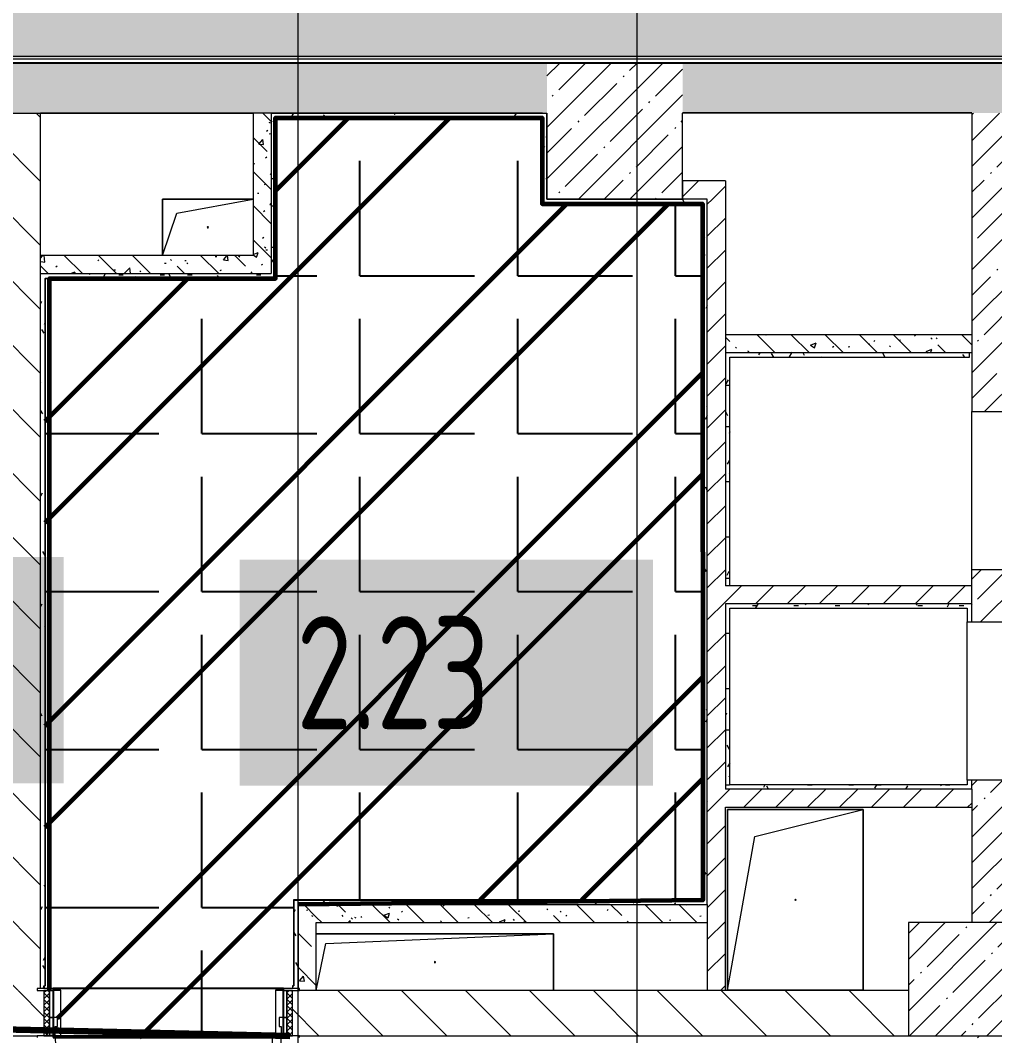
# Model space of a CAD drawing. Header units: millimetres. Extents: x -164500 to 426394, y -23753 to 102118.
# Drawn here: x 164552 to 168864, y 10899 to 15389 of the extents above; entities that cross this region are included whole.
import ezdxf

# ---------------------------------------------------------------- set-up
doc = ezdxf.new("R2010")
doc.units = ezdxf.units.MM
doc.linetypes.add('Осевая', pattern=[6350, 1270, -952.5, 3175, -952.5])
doc.layers.add('1.2) плитка КР3', color=160, linetype='Continuous')
for name, color, linetype, lineweight in [('196 1-3 этаж гидро изол', 6, 'Continuous', 60), ('284 стык. профилей', 1, 'Continuous', 120), ('A-DOOR-2', 7, 'Continuous', 5), ('A-DOOR-FRAM-2', 7, 'Continuous', 5), ('A-FLOR', 7, 'Continuous', 9), ('A-GENM', 7, 'Continuous', 9), ('A-WALL', 7, 'Continuous', 5), ('I-WALL', 7, 'Continuous', 5), ('S-COLS', 7, 'Continuous', 9), ('S-COLS-1', 7, 'Continuous', 5), ('Оси', 7, 'Continuous', 9), ('Оси-2', 7, 'Осевая', 9)]:
    doc.layers.add(name, color=color, linetype=linetype, lineweight=lineweight)
doc.layers.add('A-AREA-PATT-1', color=7, linetype='Continuous', lineweight=5, true_color=0xa5bae0, transparency=1)
for name, color, linetype, lineweight, true_color in [('A-DOOR-1', 7, 'Continuous', 5, 0xc0c0c0), ('A-DOOR-FRAM-1', 7, 'Continuous', 5, 0xc0c0c0), ('A-WALL-1', 9, 'Continuous', 5, 0x808080), ('A-WALL-FNSH-1', 9, 'Continuous', 5, 0x808080)]:
    doc.layers.add(name, color=color, linetype=linetype, lineweight=lineweight, true_color=true_color)
doc.styles.add('СПДС', font='ГОСТ тип А.ttf', dxfattribs={"width": 0.9})
pattern_1 = [(135, (148772.12, -0.94), (-141.4214, -141.4214), [])]
pattern_2 = [(45, (148772.12, -0.94), (-70.71068, 70.71068), [])]
pattern_3 = [(135, (148772.12, -0.94), (-150.8683, -150.8683), [213.36, -35.56, 7.112, -35.56]), (135, (148772.12, 149.83), (-150.8683, -150.8683), []), (50, (148772.12, -0.94), (255.0577, -22.3145), [26.67, -293.37]), (355, (148772.12, -0.94), (-49.3404, 267.4791), [21.336, -234.696]), (100.451, (148793.38, -2.8), (205.7195, 245.1636), [22.666, -249.326]), (46.184, (148772.12, 70.18), (379.511, -58.86), [40.005, -440.055]), (96.636, (148803.75, 65.27), (332.3634, 346.399), [33.999, -373.989]), (351.184, (148772.12, 70.18), (332.367, 346.395), [32.004, -352.044]), (21, (148807.68, 52.4), (212.2602, -143.1711), [26.67, -293.37]), (326, (148807.68, 52.4), (86.5224, 257.8632), [21.336, -234.696]), (71.451, (148825.37, 40.47), (298.784, 114.69), [22.666, -249.326]), (37.5, (148772.12, -0.94), (4.32385, 118.3775), [6.706, -225.146, 6.706, -231.546, -235.585]), (37.5, (148772.12, -0.94), (4.32385, 118.3775), [-470.103, 6.706, -228.879]), (7.5, (148772.12, -0.94), (93.5476, 140.2533), [6.706, -129.134, 6.706, -219.812, -89.789]), (7.5, (148772.12, -0.94), (93.5476, 140.2533), [-362.356, 6.706, -83.083]), (327.5, (148692.82, -0.94), (189.82734, -8.0202), [6.706, -82.194, 6.706, -270.662, -368.046]), (327.5, (148692.82, -0.94), (189.82734, -8.0202), [-366.268, 6.706, -361.34]), (317.5, (148657.26, -0.94), (207.3811, 35.5976), [6.706, -108.864, 6.706, -177.495, -261.366]), (317.5, (148657.26, -0.94), (207.3811, 35.5976), [-299.771, 6.706, -254.66])]
pattern_4 = [(45, (148772.12, -0.94), (-114.04925, 114.04925), []), (45, (148886.17, -0.94), (-114.04925, 114.04925), [201.612, -40.322, 6.706, -33.617])]
pattern_5 = [(0, (148772.123, -0.94), (243.84, 60.96), [20.117, -162.763, 20.117, -162.763, -975.36]), (0, (148772.123, -0.94), (243.84, 60.96), [-365.76, 20.117, -345.643, 20.117, -162.763, -426.72]), (0, (148772.123, -0.94), (243.84, 60.96), [-914.4, 20.117, -101.803, 20.117, -284.683]), (120, (148863.563, 29.54), (-174.71291, 180.69163), [20.117, -162.763, 20.117, -162.763, -975.36]), (120, (148863.563, 29.54), (-174.71291, 180.69163), [-365.76, 20.117, -345.643, 20.117, -162.763, -426.72]), (120, (148863.563, 29.54), (-174.71291, 180.69163), [-914.4, 20.117, -101.803, 20.117, -284.683]), (240, (148894.043, 151.46), (-69.12709, -241.65163), [20.117, -162.763, 20.117, -162.763, -975.36]), (240, (148894.043, 151.46), (-69.12709, -241.65163), [-365.76, 20.117, -345.643, 20.117, -162.763, -426.72]), (240, (148894.043, 151.46), (-69.12709, -241.65163), [-914.4, 20.117, -101.803, 20.117, -284.683])]

# ---------------------------------------------------------------- blocks, each defined once
blk = doc.blocks.new('BSC_Колонна _Прямоугольная - 500х500-V357-Объем проектирования 2 этажа')
at = {"layer": 'S-COLS-1'}
h = blk.add_hatch(dxfattribs=at)
h.set_pattern_fill('FP_103', color=256, style=0, pattern_type=2)
h.set_pattern_definition([(45, (-19960, -11150), (-114.0493, 114.0493), []), (45, (-19845.95, -11150), (-114.0493, 114.0493), [201.613, -40.323, 6.706, -33.617])])
h.paths.add_polyline_path([(250, -250), (250, 250), (-250, 250), (-250, -250)])
for p, q in [((250, 250), (-250, 250)), ((-250, 250), (-250, -250)), ((250, -250), (250, 250)), ((-250, -250), (250, -250))]:
    blk.add_line(p, q, dxfattribs=at)
blk = doc.blocks.new('GM_Отверстие прямоугольное _в плите_ - Отверстие-21608683-Объем проектирования 2 этажа')
at = {"layer": 'A-GENM'}
for p, q in [((-200, -125), (-200, 125)), ((-200, 125), (200, 125)), ((200, 125), (-200, 125)), ((-200, 125), (-200, -125)), ((-137.5, 62.5), (200, 125)), ((-200, -125), (-137.5, 62.5))]:
    blk.add_line(p, q, dxfattribs=at)
for start, end in [(360, 180), (180, 360)]:
    blk.add_arc((0, 0), 2.5, start, end, dxfattribs=at)
blk = doc.blocks.new('GM_Отверстие прямоугольное _в плите_ - Отверстие-21980060-Объем проектирования 2 этажа')
at = {"layer": 'A-GENM'}
for p, q in [((-525, 125), (525, 125)), ((525, 125), (-525, 125)), ((-483.3, 83.3), (525, 125)), ((525, 125), (525, -125)), ((525, -125), (525, 125)), ((-525, -125), (-483.3, 83.3))]:
    blk.add_line(p, q, dxfattribs=at)
for start, end in [(360, 180), (180, 360)]:
    blk.add_arc((0, 0), 2.5, start, end, dxfattribs=at)
blk = doc.blocks.new('GM_Отверстие прямоугольное _в плите_ - Отверстие-21980211-Объем проектирования 2 этажа')
at = {"layer": 'A-GENM'}
for p, q in [((-300, -400), (-300, 400)), ((-300, 400), (300, 400)), ((300, 400), (-300, 400)), ((-300, 400), (-300, -400)), ((-180, 280), (300, 400)), ((300, 400), (300, -400)), ((300, -400), (300, 400)), ((-300, -400), (-180, 280)), ((300, -400), (-300, -400)), ((-300, -400), (300, -400))]:
    blk.add_line(p, q, dxfattribs=at)
for start, end in [(360, 180), (180, 360)]:
    blk.add_arc((0, 0), 2.5, start, end, dxfattribs=at)

msp = doc.modelspace()

# ---------------------------------------------------------------- hatches: boundary and pattern name
at = {"layer": '1.2) плитка КР3'}
h = msp.add_hatch(dxfattribs=at)
h.set_pattern_fill('ANGLE', color=256, scale=100)
h.set_pattern_definition([(0, (164657.1, 14958.06), (0, 698.5), [508, -190.5]), (90, (164657.1, 14958.06), (-698.5, 4e-14), [508, -190.5])])
h.paths.add_polyline_path([(167571.123, 14578.059), (166861.38, 14578.059), (166861.38, 14958.059), (165683.123, 14958.059), (165683.123, 14248.059), (164663.123, 14248.059), (164663.123, 11119.059), (164657.123, 11119.059), (164657.123, 11107.059), (164697.123, 11107.059), (165717.123, 11107.059), (165757.123, 11107.059), (165757.123, 11119.059), (165757.123, 11120.059), (165761.123, 11500.059), (167571.123, 11500.059)])
h.paths.add_polyline_path([(165717.123, 11099.059), (165717.123, 11107.059), (164697.123, 11107.059), (164697.123, 11099.059), (164697.123, 10979.059), (164717.123, 10979.059), (164717.123, 10939.059), (164707.123, 10939.059), (164707.123, 10899.059), (164697.123, 10899.059), (164697.123, 10891.059), (165717.123, 10891.059), (165717.123, 10899.059), (165707.123, 10899.059), (165707.123, 10939.059), (165697.123, 10939.059), (165697.123, 10979.059), (165717.123, 10979.059)])
at = {"layer": '196 1-3 этаж гидро изол'}
h = msp.add_hatch(dxfattribs=at)
h.set_pattern_fill('ANSI32', color=256, scale=100)
h.set_pattern_definition([(45, (164657.1, 14958.1), (-673.52, 673.52), []), (45, (165106.1, 14958.1), (-673.52, 673.52), [])])
h.paths.add_polyline_path([(167571.123, 14578.059), (166861.38, 14578.059), (166861.38, 14958.059), (165683.123, 14958.059), (165683.123, 14248.059), (164663.123, 14248.059), (164663.123, 11119.059), (164657.123, 11119.059), (164657.123, 11107.059), (164697.123, 11107.059), (165717.123, 11107.059), (165757.123, 11107.059), (165757.123, 11119.059), (165757.123, 11120.059), (165761.123, 11500.059), (167571.123, 11500.059)])
h.paths.add_polyline_path([(165717.123, 11099.059), (165717.123, 11107.059), (164697.123, 11107.059), (164697.123, 11099.059), (164697.123, 10979.059), (164717.123, 10979.059), (164717.123, 10939.059), (164707.123, 10939.059), (164707.123, 10899.059), (164697.123, 10899.059), (164697.123, 10891.059), (165717.123, 10891.059), (165717.123, 10899.059), (165707.123, 10899.059), (165707.123, 10939.059), (165697.123, 10939.059), (165697.123, 10979.059), (165717.123, 10979.059)])
at = {"layer": 'A-AREA-PATT-1'}
h = msp.add_hatch(color=256, dxfattribs=at)
h.paths.add_polyline_path([(170888.244, 13759.059), (171341.623, 13759.059), (171341.623, 13999.059), (169002.623, 13999.059), (169002.623, 13759.059), (170661.623, 13759.059)])
h.paths.add_polyline_path([(170656.623, 14979.059), (170661.623, 14979.059), (170661.623, 15089.059), (170656.623, 15089.059), (170656.623, 15349.059), (170651.123, 15349.059), (170651.123, 15379.727), (177322.123, 15379.727), (177322.123, 15429.89), (170662.123, 15429.89), (170662.123, 20499.059), (170682.123, 20499.059), (170682.123, 26269.44), (177322.123, 26269.44), (177322.123, 26344.558), (170656.623, 26344.558), (170656.623, 26853.558), (168987.623, 26853.558), (168987.623, 26480.745), (167507.88, 26480.745), (167507.88, 26273.559), (166856.88, 26273.559), (166855.296, 26478.558), (163552.623, 26478.558), (163552.123, 24658.558), (162482.123, 24658.558), (162482.38, 22225.559), (163107.623, 22225.559), (163107.623, 21573.559), (162482.123, 21573.559), (162482.38, 18483.559), (163107.623, 18483.559), (163107.623, 17825.559), (162482.123, 17825.559), (162483.949, 15224.559), (169002.623, 15224.559), (169002.623, 15202.473), (170651.123, 15200.688), (170651.123, 15199.059), (169002.623, 15199.059), (169002.623, 14979.059), (169843.502, 14979.059)])
at = {"layer": 'A-DOOR-2'}
h = msp.add_hatch(dxfattribs=at)
h.set_pattern_fill('FP_75', color=256, angle=180, style=0, pattern_type=2)
h.set_pattern_definition([(315, (163468.212, 10834.374), (14.14214, 14.14214), []), (45, (163468.212, 10834.374), (-14.14214, 14.14214), [])])
h.paths.add_polyline_path([(164682.123, 10899.059), (164682.123, 11099.059), (164657.123, 11099.059), (164657.123, 10899.059)])
at = {"layer": 'A-DOOR-FRAM-2'}
h = msp.add_hatch(dxfattribs=at)
h.set_pattern_fill('FP_76', color=256, angle=180, style=0, pattern_type=2)
h.set_pattern_definition([(225, (165591.007, 10834.374), (14.1421, -14.1421), []), (315, (165591.007, 10834.374), (14.1421, 14.1421), [])])
h.paths.add_polyline_path([(165757.123, 10899.059), (165757.123, 11099.059), (165732.123, 11099.059), (165732.123, 10899.059)])
at = {"layer": 'I-WALL'}
h = msp.add_hatch(dxfattribs=at)
h.set_pattern_fill('FP_1', color=256, style=0, pattern_type=2)
h.set_pattern_definition(pattern_4)
h.paths.add_polyline_path([(179382.123, 14979.059), (179562.123, 14979.059), (179562.123, 15199.059), (179382.123, 15199.059), (179382.123, 14983.518)])
h.paths.add_polyline_path([(165582.123, 14979.059), (166882.38, 14979.397), (166882.38, 15199.059), (163092.123, 15199.059), (163092.123, 14979.059), (165507.095, 14979.059)])
h.paths.add_polyline_path([(178516.314, 14979.059), (178782.123, 14979.059), (178782.123, 15199.059), (175182.123, 15199.059), (175182.123, 14979.059), (177070.845, 14979.059)])
h.paths.add_polyline_path([(168982.123, 14979.059), (170682.123, 14979.059), (170682.123, 15199.059), (167482.38, 15199.059), (167482.38, 14979.059), (168762.123, 14979.059)])
h.paths.add_polyline_path([(174582.123, 14979.059), (174582.123, 15199.059), (171282.123, 15199.059), (171282.123, 14979.059), (171288.97, 14979.059)])
h = msp.add_hatch(dxfattribs=at)
h.set_pattern_fill('FP_23', color=256, style=0, pattern_type=2)
h.set_pattern_definition(pattern_1)
h.paths.add_polyline_path([(164442.251, 11099.059), (164627.123, 11100.559), (164627.123, 11107.059), (164642.123, 11107.059), (164642.123, 14979.059), (164442.123, 14979.059), (164442.123, 11099.059)])
h = msp.add_hatch(dxfattribs=at)
h.set_pattern_fill('FP_41', color=256, style=0, pattern_type=2)
h.set_pattern_definition(pattern_3)
h.paths.add_polyline_path([(165582.123, 14349.059), (165662.123, 14349.059), (165662.123, 14979.059), (165582.123, 14979.059), (165582.123, 14599.059)])
h = msp.add_hatch(dxfattribs=at)
h.set_pattern_fill('FP_191', color=256, style=0, pattern_type=2)
h.set_pattern_definition(pattern_5)
h.paths.add_polyline_path([(165662.123, 14959.059), (166861.38, 14959.059), (166862.38, 14979.059), (165662.123, 14979.059)])
h = msp.add_hatch(dxfattribs=at)
h.set_pattern_fill('FP_191', color=256, style=0, pattern_type=2)
h.set_pattern_definition(pattern_5)
h.paths.add_polyline_path([(165662.123, 14249.059), (165682.123, 14249.059), (165682.123, 14958.059), (165662.123, 14958.059), (165662.123, 14269.059)])
h = msp.add_hatch(dxfattribs=at)
h.set_pattern_fill('FP_191', color=256, style=0, pattern_type=2)
h.set_pattern_definition(pattern_5)
h.paths.add_polyline_path([(166862.38, 14599.059), (166882.38, 14599.059), (166882.38, 14979.059), (166862.38, 14979.059), (166862.38, 14605.287)])
h = msp.add_hatch(dxfattribs=at)
h.set_pattern_fill('FP_1', color=256, style=0, pattern_type=2)
h.set_pattern_definition(pattern_4)
h.paths.add_polyline_path([(168982.123, 10889.059), (168982.123, 10899.059), (168762.123, 10899.059), (168762.123, 10889.059), (168877.361, 10894.297), (168981.947, 10889.067)])
h.paths.add_polyline_path([(168982.123, 11399.059), (168982.123, 12029.059), (168762.123, 12029.059), (168762.123, 11399.059), (168873.212, 11399.059)])
h.paths.add_polyline_path([(168902.123, 12729.059), (168982.123, 12729.059), (168982.123, 12959.059), (168762.123, 12959.059), (168762.123, 12729.059)])
h.paths.add_polyline_path([(168982.123, 13659.059), (168982.123, 14979.059), (168762.123, 14979.059), (168762.123, 13659.059), (168902.123, 13659.059)])
h = msp.add_hatch(dxfattribs=at)
h.set_pattern_fill('FP_22', color=256, style=0, pattern_type=2)
h.set_pattern_definition(pattern_2)
h.paths.add_polyline_path([(167672.123, 14599.059), (167672.123, 14679.059), (167482.38, 14679.059), (167482.38, 14599.059), (167592.123, 14599.059)])
h = msp.add_hatch(dxfattribs=at)
h.set_pattern_fill('FP_191', color=256, style=0, pattern_type=2)
h.set_pattern_definition(pattern_5)
h.paths.add_polyline_path([(166952.564, 14579.059), (167571.123, 14579.059), (167571.123, 14599.059), (166862.38, 14599.059), (166862.38, 14579.059), (166946.604, 14579.059)])
h = msp.add_hatch(dxfattribs=at)
h.set_pattern_fill('FP_191', color=256, style=0, pattern_type=2)
h.set_pattern_definition(pattern_5)
h.paths.add_polyline_path([(167572.123, 11499.059), (167592.123, 11499.059), (167592.123, 14599.059), (167572.123, 14599.059), (167572.123, 11566.978)])
h = msp.add_hatch(dxfattribs=at)
h.set_pattern_fill('FP_22', color=256, style=0, pattern_type=2)
h.set_pattern_definition(pattern_2)
h.paths.add_polyline_path([(167672.123, 11099.059), (167672.123, 14599.059), (167592.123, 14599.059), (167592.123, 11099.059)])
h = msp.add_hatch(dxfattribs=at)
h.set_pattern_fill('FP_41', color=256, style=0, pattern_type=2)
h.set_pattern_definition(pattern_3)
h.paths.add_polyline_path([(165662.123, 14269.059), (165662.123, 14349.059), (164642.123, 14349.059), (164643.401, 14269.059), (165507.095, 14269.059)])
h = msp.add_hatch(dxfattribs=at)
h.set_pattern_fill('FP_191', color=256, style=0, pattern_type=2)
h.set_pattern_definition(pattern_5)
h.paths.add_polyline_path([(164642.123, 14249.059), (165662.123, 14249.059), (165662.123, 14269.059), (164642.123, 14269.059)])
h = msp.add_hatch(dxfattribs=at)
h.set_pattern_fill('FP_191', color=256, style=0, pattern_type=2)
h.set_pattern_definition(pattern_5)
h.paths.add_polyline_path([(164657.123, 11119.059), (164662.123, 11119.059), (164662.123, 14248.059), (164642.123, 14249.059), (164642.123, 11119.059)])
h = msp.add_hatch(dxfattribs=at)
h.set_pattern_fill('FP_41', color=256, style=0, pattern_type=2)
h.set_pattern_definition(pattern_3)
h.paths.add_polyline_path([(168398.033, 13919.059), (168762.123, 13919.059), (168762.123, 13999.059), (167672.123, 13999.059), (167672.123, 13919.059)])
h = msp.add_hatch(dxfattribs=at)
h.set_pattern_fill('FP_191', color=256, style=0, pattern_type=2)
h.set_pattern_definition(pattern_5)
h.paths.add_polyline_path([(168707.123, 13899.059), (168752.123, 13899.059), (168752.123, 13919.059), (167672.123, 13919.059), (167672.123, 13899.059), (168398.033, 13899.059)])
h = msp.add_hatch(dxfattribs=at)
h.set_pattern_fill('FP_191', color=256, style=0, pattern_type=2)
h.set_pattern_definition(pattern_5)
h.paths.add_polyline_path([(167692.123, 12889.059), (167692.123, 13899.059), (167672.123, 13898.681), (167672.123, 12889.059)])
h = msp.add_hatch(dxfattribs=at)
h.set_pattern_fill('FP_22', color=256, style=0, pattern_type=2)
h.set_pattern_definition(pattern_2)
h.paths.add_polyline_path([(168398.033, 12809.059), (168762.123, 12809.44), (168762.123, 12889.059), (167672.123, 12889.059), (167672.123, 12809.059)])
h = msp.add_hatch(dxfattribs=at)
h.set_pattern_fill('FP_191', color=256, style=0, pattern_type=2)
h.set_pattern_definition(pattern_5)
h.paths.add_polyline_path([(168737.123, 12789.059), (168742.123, 12789.059), (168742.123, 12809.059), (167672.123, 12809.059), (167672.123, 12789.059), (168398.033, 12789.059)])
h = msp.add_hatch(dxfattribs=at)
h.set_pattern_fill('FP_191', color=256, style=0, pattern_type=2)
h.set_pattern_definition(pattern_5)
h.paths.add_polyline_path([(167692.123, 11989.059), (167692.123, 12789.059), (167672.123, 12788.678), (167672.123, 11989.059), (167682.123, 11989.059)])
h = msp.add_hatch(dxfattribs=at)
h.set_pattern_fill('FP_191', color=256, style=0, pattern_type=2)
h.set_pattern_definition(pattern_5)
h.paths.add_polyline_path([(168441.04, 11989.059), (168742.123, 11989.059), (168742.123, 12009.059), (167692.123, 12009.059), (167692.123, 11989.059), (168398.033, 11989.059)])
h = msp.add_hatch(dxfattribs=at)
h.set_pattern_fill('FP_22', color=256, style=0, pattern_type=2)
h.set_pattern_definition(pattern_2)
h.paths.add_polyline_path([(168435.513, 11909.059), (168762.123, 11909.059), (168762.123, 11989.059), (167672.123, 11989.059), (167672.123, 11909.059), (168398.033, 11909.059)])
h = msp.add_hatch(dxfattribs=at)
h.set_pattern_fill('FP_191', color=256, style=0, pattern_type=2)
h.set_pattern_definition(pattern_5)
h.paths.add_polyline_path([(165762.123, 11119.059), (165782.123, 11119.059), (165781.263, 11499.059), (165762.123, 11499.059), (165762.123, 11399.059)])
h = msp.add_hatch(dxfattribs=at)
h.set_pattern_fill('FP_191', color=256, style=0, pattern_type=2)
h.set_pattern_definition(pattern_5)
h.paths.add_polyline_path([(167592.123, 11479.059), (167592.123, 11499.059), (167572.123, 11499.059), (167591.035, 11480.147)])
h.paths.add_polyline_path([(167592.123, 11479.059), (167571.123, 11499.059), (165782.123, 11499.059), (165782.123, 11479.059), (167590.972, 11479.059)])
h = msp.add_hatch(dxfattribs=at)
h.set_pattern_fill('FP_41', color=256, style=0, pattern_type=2)
h.set_pattern_definition(pattern_3)
h.paths.add_polyline_path([(165798.467, 11099.059), (165862.123, 11099.059), (165862.123, 11479.059), (165782.123, 11479.059), (165783.123, 11107.059), (165787.123, 11107.059), (165787.123, 11099.059)])
h = msp.add_hatch(dxfattribs=at)
h.set_pattern_fill('FP_41', color=256, style=0, pattern_type=2)
h.set_pattern_definition(pattern_3)
h.paths.add_polyline_path([(166952.564, 11399.059), (167592.123, 11399.059), (167592.123, 11479.059), (165862.123, 11479.059), (165862.123, 11399.059), (166912.123, 11399.059)])
h = msp.add_hatch(dxfattribs=at)
h.set_pattern_fill('FP_23', color=256, style=0, pattern_type=2)
h.set_pattern_definition(pattern_1)
h.paths.add_polyline_path([(168482.123, 10899.059), (168482.123, 11099.059), (165757.123, 11099.059), (165757.123, 10899.059), (168398.033, 10899.059)])
h.paths.add_polyline_path([(163147.123, 10899.059), (163177.123, 10899.059), (163177.123, 11099.059), (162982.123, 11099.059), (162982.123, 10899.059)])
h.paths.add_polyline_path([(164277.123, 10899.059), (164657.123, 10899.059), (164657.123, 11099.059), (164277.123, 11099.059), (164277.123, 11083.32)])
h = msp.add_hatch(dxfattribs=at)
h.set_pattern_fill('FP_191', color=256, style=0, pattern_type=2)
h.set_pattern_definition(pattern_5)
h.paths.add_polyline_path([(165778.695, 11107.059), (165782.123, 11107.059), (165782.123, 11119.059), (165757.123, 11119.059), (165759.123, 11107.059), (165774.123, 11107.059)])
h.paths.add_polyline_path([(164642.123, 11107.059), (164657.123, 11107.059), (164657.123, 11119.059), (164642.123, 11119.059)])
at = {"layer": 'S-COLS-1'}
h = msp.add_hatch(dxfattribs=at)
h.set_pattern_fill('FP_1', color=256, style=0, pattern_type=2)
h.set_pattern_definition(pattern_4)
h.paths.add_polyline_path([(166952.564, 14599.059), (167482.38, 14599.059), (167482.38, 15199.059), (166882.38, 15199.059), (166882.38, 14599.059)])

# ---------------------------------------------------------------- linework, layer by layer
at = {"layer": '1.2) плитка КР3'}
msp.add_lwpolyline([(164697.123, 10891.059), (165717.123, 10891.059), (165717.123, 11107.059), (164697.123, 11107.059)], close=True, dxfattribs=at)
at = {"layer": '196 1-3 этаж гидро изол'}
msp.add_lwpolyline([(164682.123, 11099.059), (164682.123, 14248.059), (165682.123, 14248.059), (165682.123, 14958.059), (166861.38, 14958.059), (166861.38, 14578.059), (167571.123, 14578.059), (167572.123, 11499.059), (165782.123, 11479.059)], dxfattribs=at)
at = {"layer": '284 стык. профилей'}
msp.add_lwpolyline([(163002.123, 10961.112), (165745.147, 10899.059)], dxfattribs=at)
at = {"layer": 'A-DOOR-1'}
for p, q in [((165707.123, 10899.059), (165667.123, 10899.059)), ((165667.123, 10899.059), (165667.123, 9899.059)), ((165707.123, 9899.059), (165707.123, 10899.059))]:
    msp.add_line(p, q, dxfattribs=at)
msp.add_arc((165707.123, 10899.059), 1000, 180, 270, dxfattribs=at)
at = {"layer": 'A-DOOR-FRAM-1'}
for p, q in [((164697.123, 11107.059), (164627.123, 11107.059)), ((164627.123, 11107.059), (164627.123, 11099.059)), ((164627.123, 11099.059), (164697.123, 11099.059)), ((164682.123, 11099.059), (164657.123, 11099.059)), ((164657.123, 11099.059), (164657.123, 10899.059)), ((164682.123, 10899.059), (164682.123, 11099.059)), ((164697.123, 11099.059), (164682.123, 11099.059)), ((164682.123, 11099.059), (164682.123, 10979.059)), ((164697.123, 11099.059), (164697.123, 11107.059)), ((164697.123, 10979.059), (164697.123, 11099.059)), ((165717.123, 11107.059), (165717.123, 11099.059)), ((165787.123, 11107.059), (165717.123, 11107.059)), ((165717.123, 11099.059), (165717.123, 10979.059)), ((165732.123, 11099.059), (165717.123, 11099.059)), ((165717.123, 11099.059), (165787.123, 11099.059)), ((165732.123, 11099.059), (165732.123, 10899.059)), ((165757.123, 11099.059), (165732.123, 11099.059)), ((165732.123, 10979.059), (165732.123, 11099.059)), ((165757.123, 10899.059), (165757.123, 11099.059)), ((165787.123, 11099.059), (165787.123, 11107.059)), ((164717.123, 10979.059), (164682.123, 10979.059)), ((164682.123, 10979.059), (164682.123, 10899.059)), ((164682.123, 10979.059), (164697.123, 10979.059)), ((164717.123, 10939.059), (164717.123, 10979.059)), ((165732.123, 10979.059), (165697.123, 10979.059)), ((165697.123, 10979.059), (165697.123, 10939.059)), ((165717.123, 10979.059), (165732.123, 10979.059)), ((165732.123, 10899.059), (165732.123, 10979.059)), ((164707.123, 10899.059), (164707.123, 10939.059)), ((164707.123, 10939.059), (164717.123, 10939.059)), ((165697.123, 10939.059), (165707.123, 10939.059)), ((165707.123, 10939.059), (165707.123, 10899.059)), ((164697.123, 10899.059), (164627.123, 10899.059)), ((164627.123, 10899.059), (164627.123, 10891.059)), ((164657.123, 10899.059), (164682.123, 10899.059)), ((164697.123, 10900.059), (164682.123, 10900.059)), ((164682.123, 10900.059), (164682.123, 10899.059)), ((164682.123, 10899.059), (164707.123, 10899.059)), ((164682.123, 10899.059), (164697.123, 10899.059)), ((164697.123, 10899.059), (164697.123, 10900.059)), ((164697.123, 10891.059), (164697.123, 10899.059)), ((165707.123, 10899.059), (165732.123, 10899.059)), ((165717.123, 10900.059), (165717.123, 10899.059)), ((165732.123, 10900.059), (165717.123, 10900.059)), ((165717.123, 10899.059), (165732.123, 10899.059)), ((165717.123, 10899.059), (165717.123, 10891.059)), ((165787.123, 10899.059), (165717.123, 10899.059)), ((165732.123, 10899.059), (165732.123, 10900.059)), ((165732.123, 10899.059), (165757.123, 10899.059)), ((165787.123, 10891.059), (165787.123, 10899.059))]:
    msp.add_line(p, q, dxfattribs=at)
at = {"layer": 'A-FLOR'}
for p, q in [((162682.38, 15203.414), (170651.123, 15203.414)), ((162682.38, 15202.473), (170651.123, 15202.473)), ((164642.123, 14980), (165582.123, 14980)), ((164642.123, 14979.059), (165582.123, 14979.059)), ((168762.123, 14980), (167482.38, 14980)), ((168762.123, 14979.059), (167482.38, 14979.059)), ((164732.123, 11100), (164697.123, 11100)), ((164732.123, 11099.059), (164697.123, 11099.059)), ((164732.123, 10900), (164732.123, 11100)), ((164732.123, 10899.059), (164732.123, 11099.059)), ((165717.123, 11100), (165682.123, 11100)), ((165682.123, 11100), (165682.123, 10900)), ((165717.123, 11099.059), (165682.123, 11099.059)), ((165682.123, 11099.059), (165682.123, 10899.059)), ((164707.123, 10900), (165667.123, 10900)), ((164707.123, 10899.059), (165667.123, 10899.059)), ((165707.123, 10900), (165667.123, 10900)), ((165707.123, 10899.059), (165667.123, 10899.059))]:
    msp.add_line(p, q, dxfattribs=at)
at = {"layer": 'A-WALL'}
for p, q in [((165662.123, 14979.059), (165582.123, 14979.059)), ((165662.123, 14979.059), (166882.38, 14979.059)), ((166862.38, 14979.059), (165662.123, 14979.059)), ((165662.123, 14979.059), (165662.123, 14269.059)), ((166862.38, 14959.059), (165682.123, 14959.059)), ((166862.38, 14599.059), (166862.38, 14959.059)), ((167672.123, 14679.059), (167672.123, 12889.059)), ((167592.123, 11479.059), (167592.123, 14599.059)), ((167572.123, 14579.059), (167572.123, 11499.059)), ((164642.123, 11107.059), (164642.123, 14269.059)), ((164662.123, 14249.059), (164662.123, 11119.059)), ((168762.123, 12729.059), (168762.123, 12959.059)), ((167672.123, 12809.059), (167672.123, 11989.059)), ((168762.123, 11989.059), (168762.123, 12029.059)), ((168762.123, 11989.059), (167672.123, 11989.059)), ((165782.123, 11479.059), (165782.123, 11107.059)), ((165782.123, 11119.059), (165782.123, 11479.059)), ((164307.123, 10899.059), (164627.123, 10899.059)), ((165787.123, 10899.059), (168482.123, 10899.059))]:
    msp.add_line(p, q, dxfattribs=at)
at = {"layer": 'A-WALL-1'}
for p, q in [((166882.38, 15199.059), (163092.123, 15199.059)), ((170682.123, 15199.059), (167482.38, 15199.059)), ((163332.123, 14979.059), (164642.123, 14979.059)), ((164642.123, 14269.059), (164642.123, 14979.059)), ((165582.123, 14979.059), (165582.123, 14349.059)), ((165682.123, 14958.059), (165682.123, 14959.059)), ((166882.38, 14599.059), (166882.38, 14979.059)), ((168762.123, 14979.059), (168762.123, 13659.059)), ((167672.123, 14679.059), (167482.38, 14679.059)), ((167482.38, 14679.059), (167482.38, 14599.059)), ((167592.123, 14599.059), (166882.38, 14599.059)), ((167571.123, 14579.059), (167572.123, 14579.059)), ((165582.123, 14349.059), (164642.123, 14349.059)), ((164642.123, 14269.059), (165662.123, 14269.059)), ((164662.123, 14249.059), (165682.123, 14249.059)), ((168762.123, 13999.059), (167672.123, 13999.059)), ((168762.123, 13919.059), (167672.123, 13919.059)), ((167692.123, 13899.059), (168752.123, 13899.059)), ((167692.123, 12889.059), (167692.123, 13899.059)), ((168752.123, 13899.059), (168752.123, 13919.059)), ((168762.123, 13659.059), (168902.123, 13659.059)), ((168902.123, 12959.059), (168762.123, 12959.059)), ((168762.123, 12889.059), (167672.123, 12889.059)), ((168762.123, 12809.059), (167672.123, 12809.059)), ((167692.123, 12789.059), (168742.123, 12789.059)), ((167692.123, 12009.059), (167692.123, 12789.059)), ((168742.123, 12789.059), (168742.123, 12729.059)), ((168742.123, 12729.059), (168902.123, 12729.059)), ((168742.123, 12009.059), (167692.123, 12009.059)), ((168902.123, 12029.059), (168742.123, 12029.059)), ((168742.123, 12029.059), (168742.123, 12009.059)), ((168762.123, 11989.059), (168762.123, 11399.059)), ((167672.123, 11099.059), (167672.123, 11909.059)), ((167672.123, 11909.059), (168762.123, 11909.059)), ((165762.123, 11499.059), (165762.123, 11119.059)), ((167572.123, 11499.059), (167571.123, 11499.059)), ((165782.123, 11479.059), (167592.123, 11479.059)), ((167592.123, 11479.059), (167592.123, 11099.059)), ((165862.123, 11099.059), (165862.123, 11399.059)), ((165862.123, 11399.059), (167592.123, 11399.059)), ((164657.123, 11107.059), (164657.123, 11119.059)), ((164657.123, 11119.059), (164662.123, 11119.059)), ((165762.123, 11119.059), (165757.123, 11119.059)), ((165757.123, 11119.059), (165757.123, 11107.059)), ((168482.123, 11099.059), (165787.123, 11099.059))]:
    msp.add_line(p, q, dxfattribs=at)
at = {"layer": 'A-WALL-FNSH-1'}
for p, q in [((170651.123, 15230.059), (162703.38, 15230.059)), ((162462.123, 15219.059), (170651.123, 15219.059)), ((165682.123, 14958.059), (165682.123, 14249.059)), ((166861.38, 14958.059), (165682.123, 14958.059)), ((165683.123, 14248.059), (165683.123, 14958.059)), ((166861.38, 14958.059), (166861.38, 14578.059)), ((166862.38, 14579.059), (166862.38, 14599.059)), ((166861.38, 14578.059), (167571.123, 14578.059)), ((167571.123, 14579.059), (166862.38, 14579.059)), ((167571.123, 11500.059), (167571.123, 14579.059)), ((164663.123, 14248.059), (165683.123, 14248.059)), ((164663.123, 11119.059), (164663.123, 14248.059)), ((165761.123, 11500.059), (165761.123, 11120.059)), ((167571.123, 11500.059), (165761.123, 11500.059)), ((165762.123, 11499.059), (167571.123, 11499.059)), ((164662.123, 11119.059), (164663.123, 11119.059)), ((165757.123, 11120.059), (165757.123, 11119.059)), ((165757.123, 11120.059), (165762.123, 11120.059))]:
    msp.add_line(p, q, dxfattribs=at)
at = {"layer": 'I-WALL'}
for p, q in [((168762.123, 12959.059), (168762.123, 13659.059)), ((168742.123, 12029.059), (168742.123, 12729.059))]:
    msp.add_line(p, q, dxfattribs=at)
at = {"layer": 'S-COLS-1'}
for p, q in [((167482.38, 15199.059), (166882.38, 15199.059)), ((166882.38, 14979.059), (166882.38, 14599.059)), ((167482.38, 14599.059), (167482.38, 14979.059)), ((166882.38, 14599.059), (167482.38, 14599.059))]:
    msp.add_line(p, q, dxfattribs=at)
at = {"layer": 'Оси'}
for points in [[(165782.123, -1907.2), (165782.123, 3092.8), (165782.123, 22397.13), (165782.123, 27397.13)], [(167282.123, -1907.2), (167282.123, 3092.8), (167282.123, 22397.13), (167282.123, 27397.13)]]:
    msp.add_lwpolyline(points, dxfattribs=at)
at = {"layer": 'Оси-2'}
for p, q in [((165782.123, 3093.741), (165782.123, 22398.071)), ((167282.123, 3093.741), (167282.123, 22398.071))]:
    msp.add_line(p, q, dxfattribs=at)

# ---------------------------------------------------------------- block references
at = {"layer": 'A-GENM'}
for name, p in [('GM_Отверстие прямоугольное _в плите_ - Отверстие-21608683-Объем проектирования 2 этажа', (165382.123, 14474.059)), ('GM_Отверстие прямоугольное _в плите_ - Отверстие-21980211-Объем проектирования 2 этажа', (167982.123, 11499.762)), ('GM_Отверстие прямоугольное _в плите_ - Отверстие-21980060-Объем проектирования 2 этажа', (166387.123, 11224.059))]:
    msp.add_blockref(name, p, dxfattribs=at)
at = {"layer": 'S-COLS'}
msp.add_blockref('BSC_Колонна _Прямоугольная - 500х500-V357-Объем проектирования 2 этажа', (168732.123, 11149.059), dxfattribs=at)

# ---------------------------------------------------------------- texts
at = {"char_height": 500, "width": 1327.5945, "attachment_point": 1, "style": 'СПДС', "bg_fill": 1, "box_fill_scale": 1.5, "bg_fill_color": 7, "bg_fill_true_color": 16777215, "bg_fill_transparency": 0}
for s, insert in [('2.22', (163166.643, 12765.361)), ('2.23', (165773.546, 12754.361))]:
    msp.add_mtext(s, dxfattribs=dict(at, insert=insert))

doc.saveas('drawing.dxf')
